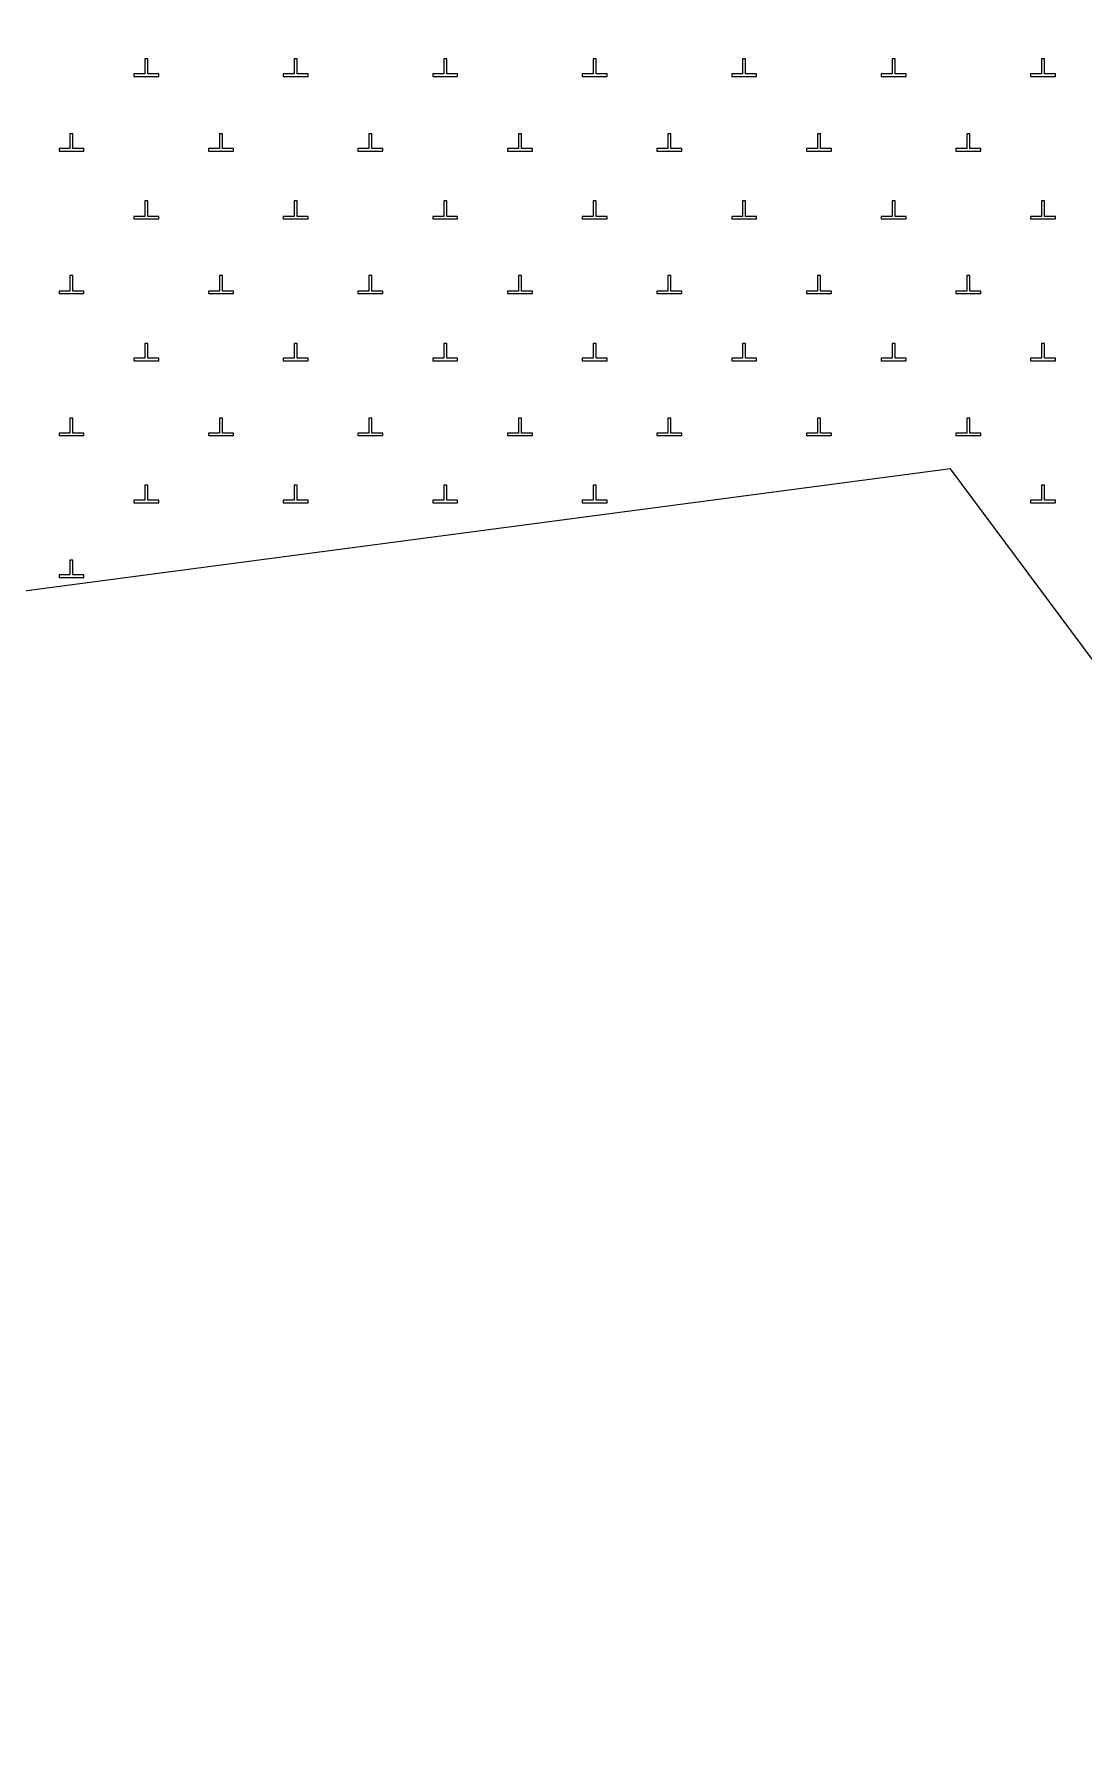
# Model space of a CAD drawing. Extents: x 550890 to 551618, y 1839259 to 1840146.
# Drawn here: x 551406.14 to 551427.21, y 1839971.05 to 1840005.28 of the extents above; entities that cross this region are included whole.
import ezdxf

# ---------------------------------------------------------------- set-up
doc = ezdxf.new("R2010")
doc.units = 0
doc.layers.add('Level 10', color=7, linetype='Continuous')
doc.layers.add('Level 19', color=7, linetype='Continuous')

msp = doc.modelspace()

# ---------------------------------------------------------------- linework, layer by layer
at = {"layer": 'Level 10'}
msp.add_lwpolyline([(551419.93, 1839941.82), (551449.31, 1839963.25), (551424.53, 1839996.55), (551383.5, 1839991.13), (551380.09, 1840000), (551364.14, 1840041.48), (551375.37, 1840077.11), (551380.41, 1840102.63)], dxfattribs=at)
at = {"layer": 'Level 19'}
for p, q in [((551408.42, 1840004.78), (551408.36, 1840004.78)), ((551408.36, 1840004.78), (551408.36, 1840004.48)), ((551408.42, 1840004.48), (551408.42, 1840004.78)), ((551411.42, 1840004.78), (551411.36, 1840004.78)), ((551411.36, 1840004.78), (551411.36, 1840004.48)), ((551411.42, 1840004.48), (551411.42, 1840004.78)), ((551414.42, 1840004.78), (551414.36, 1840004.78)), ((551414.36, 1840004.78), (551414.36, 1840004.48)), ((551414.42, 1840004.48), (551414.42, 1840004.78)), ((551417.42, 1840004.78), (551417.36, 1840004.78)), ((551417.36, 1840004.78), (551417.36, 1840004.48)), ((551417.42, 1840004.48), (551417.42, 1840004.78)), ((551420.42, 1840004.78), (551420.36, 1840004.78)), ((551420.36, 1840004.78), (551420.36, 1840004.48)), ((551420.42, 1840004.48), (551420.42, 1840004.78)), ((551423.42, 1840004.78), (551423.36, 1840004.78)), ((551423.36, 1840004.78), (551423.36, 1840004.48)), ((551423.42, 1840004.48), (551423.42, 1840004.78)), ((551426.42, 1840004.78), (551426.36, 1840004.78)), ((551426.36, 1840004.78), (551426.36, 1840004.48)), ((551426.42, 1840004.48), (551426.42, 1840004.78)), ((551408.36, 1840004.48), (551408.14, 1840004.48)), ((551408.14, 1840004.48), (551408.14, 1840004.43)), ((551408.14, 1840004.43), (551408.64, 1840004.43)), ((551408.64, 1840004.48), (551408.42, 1840004.48)), ((551408.64, 1840004.43), (551408.64, 1840004.48)), ((551411.36, 1840004.48), (551411.14, 1840004.48)), ((551411.14, 1840004.48), (551411.14, 1840004.43)), ((551411.14, 1840004.43), (551411.64, 1840004.43)), ((551411.64, 1840004.48), (551411.42, 1840004.48)), ((551411.64, 1840004.43), (551411.64, 1840004.48)), ((551414.36, 1840004.48), (551414.14, 1840004.48)), ((551414.14, 1840004.48), (551414.14, 1840004.43)), ((551414.14, 1840004.43), (551414.64, 1840004.43)), ((551414.64, 1840004.48), (551414.42, 1840004.48)), ((551414.64, 1840004.43), (551414.64, 1840004.48)), ((551417.36, 1840004.48), (551417.14, 1840004.48)), ((551417.14, 1840004.48), (551417.14, 1840004.43)), ((551417.14, 1840004.43), (551417.64, 1840004.43)), ((551417.64, 1840004.48), (551417.42, 1840004.48)), ((551417.64, 1840004.43), (551417.64, 1840004.48)), ((551420.36, 1840004.48), (551420.14, 1840004.48)), ((551420.14, 1840004.48), (551420.14, 1840004.43)), ((551420.14, 1840004.43), (551420.64, 1840004.43)), ((551420.64, 1840004.48), (551420.42, 1840004.48)), ((551420.64, 1840004.43), (551420.64, 1840004.48)), ((551423.36, 1840004.48), (551423.14, 1840004.48)), ((551423.14, 1840004.48), (551423.14, 1840004.43)), ((551423.14, 1840004.43), (551423.64, 1840004.43)), ((551423.64, 1840004.48), (551423.42, 1840004.48)), ((551423.64, 1840004.43), (551423.64, 1840004.48)), ((551426.36, 1840004.48), (551426.14, 1840004.48)), ((551426.14, 1840004.48), (551426.14, 1840004.43)), ((551426.14, 1840004.43), (551426.64, 1840004.43)), ((551426.64, 1840004.48), (551426.42, 1840004.48)), ((551426.64, 1840004.43), (551426.64, 1840004.48)), ((551406.92, 1840003.28), (551406.86, 1840003.28)), ((551406.86, 1840003.28), (551406.86, 1840002.98)), ((551406.92, 1840002.98), (551406.92, 1840003.28)), ((551409.92, 1840003.28), (551409.86, 1840003.28)), ((551409.86, 1840003.28), (551409.86, 1840002.98)), ((551409.92, 1840002.98), (551409.92, 1840003.28)), ((551412.92, 1840003.28), (551412.86, 1840003.28)), ((551412.86, 1840003.28), (551412.86, 1840002.98)), ((551412.92, 1840002.98), (551412.92, 1840003.28)), ((551415.92, 1840003.28), (551415.86, 1840003.28)), ((551415.86, 1840003.28), (551415.86, 1840002.98)), ((551415.92, 1840002.98), (551415.92, 1840003.28)), ((551418.92, 1840003.28), (551418.86, 1840003.28)), ((551418.86, 1840003.28), (551418.86, 1840002.98)), ((551418.92, 1840002.98), (551418.92, 1840003.28)), ((551421.92, 1840003.28), (551421.86, 1840003.28)), ((551421.86, 1840003.28), (551421.86, 1840002.98)), ((551421.92, 1840002.98), (551421.92, 1840003.28)), ((551424.92, 1840003.28), (551424.86, 1840003.28)), ((551424.86, 1840003.28), (551424.86, 1840002.98)), ((551424.92, 1840002.98), (551424.92, 1840003.28)), ((551406.86, 1840002.98), (551406.64, 1840002.98)), ((551406.64, 1840002.98), (551406.64, 1840002.93)), ((551406.64, 1840002.93), (551407.14, 1840002.93)), ((551407.14, 1840002.98), (551406.92, 1840002.98)), ((551407.14, 1840002.93), (551407.14, 1840002.98)), ((551409.86, 1840002.98), (551409.64, 1840002.98)), ((551409.64, 1840002.98), (551409.64, 1840002.93)), ((551409.64, 1840002.93), (551410.14, 1840002.93)), ((551410.14, 1840002.98), (551409.92, 1840002.98)), ((551410.14, 1840002.93), (551410.14, 1840002.98)), ((551412.86, 1840002.98), (551412.64, 1840002.98)), ((551412.64, 1840002.98), (551412.64, 1840002.93)), ((551412.64, 1840002.93), (551413.14, 1840002.93)), ((551413.14, 1840002.98), (551412.92, 1840002.98)), ((551413.14, 1840002.93), (551413.14, 1840002.98)), ((551415.86, 1840002.98), (551415.64, 1840002.98)), ((551415.64, 1840002.98), (551415.64, 1840002.93)), ((551415.64, 1840002.93), (551416.14, 1840002.93)), ((551416.14, 1840002.98), (551415.92, 1840002.98)), ((551416.14, 1840002.93), (551416.14, 1840002.98)), ((551418.86, 1840002.98), (551418.64, 1840002.98)), ((551418.64, 1840002.98), (551418.64, 1840002.93)), ((551418.64, 1840002.93), (551419.14, 1840002.93)), ((551419.14, 1840002.98), (551418.92, 1840002.98)), ((551419.14, 1840002.93), (551419.14, 1840002.98)), ((551421.86, 1840002.98), (551421.64, 1840002.98)), ((551421.64, 1840002.98), (551421.64, 1840002.93)), ((551421.64, 1840002.93), (551422.14, 1840002.93)), ((551422.14, 1840002.98), (551421.92, 1840002.98)), ((551422.14, 1840002.93), (551422.14, 1840002.98)), ((551424.86, 1840002.98), (551424.64, 1840002.98)), ((551424.64, 1840002.98), (551424.64, 1840002.93)), ((551424.64, 1840002.93), (551425.14, 1840002.93)), ((551425.14, 1840002.98), (551424.92, 1840002.98)), ((551425.14, 1840002.93), (551425.14, 1840002.98)), ((551408.42, 1840001.93), (551408.36, 1840001.93)), ((551408.36, 1840001.93), (551408.36, 1840001.62)), ((551408.42, 1840001.62), (551408.42, 1840001.93)), ((551411.42, 1840001.93), (551411.36, 1840001.93)), ((551411.36, 1840001.93), (551411.36, 1840001.62)), ((551411.42, 1840001.62), (551411.42, 1840001.93)), ((551414.42, 1840001.93), (551414.36, 1840001.93)), ((551414.36, 1840001.93), (551414.36, 1840001.62)), ((551414.42, 1840001.62), (551414.42, 1840001.93)), ((551417.42, 1840001.93), (551417.36, 1840001.93)), ((551417.36, 1840001.93), (551417.36, 1840001.62)), ((551417.42, 1840001.62), (551417.42, 1840001.93)), ((551420.42, 1840001.93), (551420.36, 1840001.93)), ((551420.36, 1840001.93), (551420.36, 1840001.62)), ((551420.42, 1840001.62), (551420.42, 1840001.93)), ((551423.42, 1840001.93), (551423.36, 1840001.93)), ((551423.36, 1840001.93), (551423.36, 1840001.62)), ((551423.42, 1840001.62), (551423.42, 1840001.93)), ((551426.42, 1840001.93), (551426.36, 1840001.93)), ((551426.36, 1840001.93), (551426.36, 1840001.62)), ((551426.42, 1840001.62), (551426.42, 1840001.93)), ((551408.36, 1840001.62), (551408.14, 1840001.62)), ((551408.14, 1840001.62), (551408.14, 1840001.57)), ((551408.14, 1840001.57), (551408.64, 1840001.57)), ((551408.64, 1840001.62), (551408.42, 1840001.62)), ((551408.64, 1840001.57), (551408.64, 1840001.62)), ((551411.36, 1840001.62), (551411.14, 1840001.62)), ((551411.14, 1840001.62), (551411.14, 1840001.57)), ((551411.14, 1840001.57), (551411.64, 1840001.57)), ((551411.64, 1840001.62), (551411.42, 1840001.62)), ((551411.64, 1840001.57), (551411.64, 1840001.62)), ((551414.36, 1840001.62), (551414.14, 1840001.62)), ((551414.14, 1840001.62), (551414.14, 1840001.57)), ((551414.14, 1840001.57), (551414.64, 1840001.57)), ((551414.64, 1840001.62), (551414.42, 1840001.62)), ((551414.64, 1840001.57), (551414.64, 1840001.62)), ((551417.36, 1840001.62), (551417.14, 1840001.62)), ((551417.14, 1840001.62), (551417.14, 1840001.57)), ((551417.14, 1840001.57), (551417.64, 1840001.57)), ((551417.64, 1840001.62), (551417.42, 1840001.62)), ((551417.64, 1840001.57), (551417.64, 1840001.62)), ((551420.36, 1840001.62), (551420.14, 1840001.62)), ((551420.14, 1840001.62), (551420.14, 1840001.57)), ((551420.14, 1840001.57), (551420.64, 1840001.57)), ((551420.64, 1840001.62), (551420.42, 1840001.62)), ((551420.64, 1840001.57), (551420.64, 1840001.62)), ((551423.36, 1840001.62), (551423.14, 1840001.62)), ((551423.14, 1840001.62), (551423.14, 1840001.57)), ((551423.14, 1840001.57), (551423.64, 1840001.57)), ((551423.64, 1840001.62), (551423.42, 1840001.62)), ((551423.64, 1840001.57), (551423.64, 1840001.62)), ((551426.36, 1840001.62), (551426.14, 1840001.62)), ((551426.14, 1840001.62), (551426.14, 1840001.57)), ((551426.14, 1840001.57), (551426.64, 1840001.57)), ((551426.64, 1840001.62), (551426.42, 1840001.62)), ((551426.64, 1840001.57), (551426.64, 1840001.62)), ((551406.86, 1840000.12), (551406.64, 1840000.12)), ((551406.64, 1840000.12), (551406.64, 1840000.07)), ((551406.92, 1840000.43), (551406.86, 1840000.43)), ((551406.86, 1840000.43), (551406.86, 1840000.12)), ((551406.92, 1840000.12), (551406.92, 1840000.43)), ((551407.14, 1840000.12), (551406.92, 1840000.12)), ((551407.14, 1840000.07), (551407.14, 1840000.12)), ((551409.86, 1840000.12), (551409.64, 1840000.12)), ((551409.64, 1840000.12), (551409.64, 1840000.07)), ((551409.92, 1840000.43), (551409.86, 1840000.43)), ((551409.86, 1840000.43), (551409.86, 1840000.12)), ((551409.92, 1840000.12), (551409.92, 1840000.43)), ((551410.14, 1840000.12), (551409.92, 1840000.12)), ((551410.14, 1840000.07), (551410.14, 1840000.12)), ((551412.86, 1840000.12), (551412.64, 1840000.12)), ((551412.64, 1840000.12), (551412.64, 1840000.07)), ((551412.92, 1840000.43), (551412.86, 1840000.43)), ((551412.86, 1840000.43), (551412.86, 1840000.12)), ((551412.92, 1840000.12), (551412.92, 1840000.43)), ((551413.14, 1840000.12), (551412.92, 1840000.12)), ((551413.14, 1840000.07), (551413.14, 1840000.12)), ((551415.86, 1840000.12), (551415.64, 1840000.12)), ((551415.64, 1840000.12), (551415.64, 1840000.07)), ((551415.92, 1840000.43), (551415.86, 1840000.43)), ((551415.86, 1840000.43), (551415.86, 1840000.12)), ((551415.92, 1840000.12), (551415.92, 1840000.43)), ((551416.14, 1840000.12), (551415.92, 1840000.12)), ((551416.14, 1840000.07), (551416.14, 1840000.12)), ((551418.86, 1840000.12), (551418.64, 1840000.12)), ((551418.64, 1840000.12), (551418.64, 1840000.07)), ((551418.92, 1840000.43), (551418.86, 1840000.43)), ((551418.86, 1840000.43), (551418.86, 1840000.12)), ((551418.92, 1840000.12), (551418.92, 1840000.43)), ((551419.14, 1840000.12), (551418.92, 1840000.12)), ((551419.14, 1840000.07), (551419.14, 1840000.12)), ((551421.86, 1840000.12), (551421.64, 1840000.12)), ((551421.64, 1840000.12), (551421.64, 1840000.07)), ((551421.92, 1840000.43), (551421.86, 1840000.43)), ((551421.86, 1840000.43), (551421.86, 1840000.12)), ((551421.92, 1840000.12), (551421.92, 1840000.43)), ((551422.14, 1840000.12), (551421.92, 1840000.12)), ((551422.14, 1840000.07), (551422.14, 1840000.12)), ((551424.86, 1840000.12), (551424.64, 1840000.12)), ((551424.64, 1840000.12), (551424.64, 1840000.07)), ((551424.92, 1840000.43), (551424.86, 1840000.43)), ((551424.86, 1840000.43), (551424.86, 1840000.12)), ((551424.92, 1840000.12), (551424.92, 1840000.43)), ((551425.14, 1840000.12), (551424.92, 1840000.12)), ((551425.14, 1840000.07), (551425.14, 1840000.12)), ((551406.64, 1840000.07), (551407.14, 1840000.07)), ((551409.64, 1840000.07), (551410.14, 1840000.07)), ((551412.64, 1840000.07), (551413.14, 1840000.07)), ((551415.64, 1840000.07), (551416.14, 1840000.07)), ((551418.64, 1840000.07), (551419.14, 1840000.07)), ((551421.64, 1840000.07), (551422.14, 1840000.07)), ((551424.64, 1840000.07), (551425.14, 1840000.07)), ((551408.36, 1839998.77), (551408.14, 1839998.77)), ((551408.14, 1839998.77), (551408.14, 1839998.72)), ((551408.42, 1839999.07), (551408.36, 1839999.07)), ((551408.36, 1839999.07), (551408.36, 1839998.77)), ((551408.42, 1839998.77), (551408.42, 1839999.07)), ((551408.64, 1839998.77), (551408.42, 1839998.77)), ((551408.64, 1839998.72), (551408.64, 1839998.77)), ((551411.36, 1839998.77), (551411.14, 1839998.77)), ((551411.14, 1839998.77), (551411.14, 1839998.72)), ((551411.42, 1839999.07), (551411.36, 1839999.07)), ((551411.36, 1839999.07), (551411.36, 1839998.77)), ((551411.42, 1839998.77), (551411.42, 1839999.07)), ((551411.64, 1839998.77), (551411.42, 1839998.77)), ((551411.64, 1839998.72), (551411.64, 1839998.77)), ((551414.36, 1839998.77), (551414.14, 1839998.77)), ((551414.14, 1839998.77), (551414.14, 1839998.72)), ((551414.42, 1839999.07), (551414.36, 1839999.07)), ((551414.36, 1839999.07), (551414.36, 1839998.77)), ((551414.42, 1839998.77), (551414.42, 1839999.07)), ((551414.64, 1839998.77), (551414.42, 1839998.77)), ((551414.64, 1839998.72), (551414.64, 1839998.77)), ((551417.36, 1839998.77), (551417.14, 1839998.77)), ((551417.14, 1839998.77), (551417.14, 1839998.72)), ((551417.42, 1839999.07), (551417.36, 1839999.07)), ((551417.36, 1839999.07), (551417.36, 1839998.77)), ((551417.42, 1839998.77), (551417.42, 1839999.07)), ((551417.64, 1839998.77), (551417.42, 1839998.77)), ((551417.64, 1839998.72), (551417.64, 1839998.77)), ((551420.36, 1839998.77), (551420.14, 1839998.77)), ((551420.14, 1839998.77), (551420.14, 1839998.72)), ((551420.42, 1839999.07), (551420.36, 1839999.07)), ((551420.36, 1839999.07), (551420.36, 1839998.77)), ((551420.42, 1839998.77), (551420.42, 1839999.07)), ((551420.64, 1839998.77), (551420.42, 1839998.77)), ((551420.64, 1839998.72), (551420.64, 1839998.77)), ((551423.36, 1839998.77), (551423.14, 1839998.77)), ((551423.14, 1839998.77), (551423.14, 1839998.72)), ((551423.42, 1839999.07), (551423.36, 1839999.07)), ((551423.36, 1839999.07), (551423.36, 1839998.77)), ((551423.42, 1839998.77), (551423.42, 1839999.07)), ((551423.64, 1839998.77), (551423.42, 1839998.77)), ((551423.64, 1839998.72), (551423.64, 1839998.77)), ((551426.36, 1839998.77), (551426.14, 1839998.77)), ((551426.14, 1839998.77), (551426.14, 1839998.72)), ((551426.42, 1839999.07), (551426.36, 1839999.07)), ((551426.36, 1839999.07), (551426.36, 1839998.77)), ((551426.42, 1839998.77), (551426.42, 1839999.07)), ((551426.64, 1839998.77), (551426.42, 1839998.77)), ((551426.64, 1839998.72), (551426.64, 1839998.77)), ((551408.14, 1839998.72), (551408.64, 1839998.72)), ((551411.14, 1839998.72), (551411.64, 1839998.72)), ((551414.14, 1839998.72), (551414.64, 1839998.72)), ((551417.14, 1839998.72), (551417.64, 1839998.72)), ((551420.14, 1839998.72), (551420.64, 1839998.72)), ((551423.14, 1839998.72), (551423.64, 1839998.72)), ((551426.14, 1839998.72), (551426.64, 1839998.72)), ((551406.92, 1839997.57), (551406.86, 1839997.57)), ((551406.86, 1839997.57), (551406.86, 1839997.27)), ((551406.92, 1839997.27), (551406.92, 1839997.57)), ((551409.92, 1839997.57), (551409.86, 1839997.57)), ((551409.86, 1839997.57), (551409.86, 1839997.27)), ((551409.92, 1839997.27), (551409.92, 1839997.57)), ((551412.92, 1839997.57), (551412.86, 1839997.57)), ((551412.86, 1839997.57), (551412.86, 1839997.27)), ((551412.92, 1839997.27), (551412.92, 1839997.57)), ((551415.92, 1839997.57), (551415.86, 1839997.57)), ((551415.86, 1839997.57), (551415.86, 1839997.27)), ((551415.92, 1839997.27), (551415.92, 1839997.57)), ((551418.92, 1839997.57), (551418.86, 1839997.57)), ((551418.86, 1839997.57), (551418.86, 1839997.27)), ((551418.92, 1839997.27), (551418.92, 1839997.57)), ((551421.92, 1839997.57), (551421.86, 1839997.57)), ((551421.86, 1839997.57), (551421.86, 1839997.27)), ((551421.92, 1839997.27), (551421.92, 1839997.57)), ((551424.92, 1839997.57), (551424.86, 1839997.57)), ((551424.86, 1839997.57), (551424.86, 1839997.27)), ((551424.92, 1839997.27), (551424.92, 1839997.57)), ((551406.86, 1839997.27), (551406.64, 1839997.27)), ((551406.64, 1839997.27), (551406.64, 1839997.22)), ((551406.64, 1839997.22), (551407.14, 1839997.22)), ((551407.14, 1839997.27), (551406.92, 1839997.27)), ((551407.14, 1839997.22), (551407.14, 1839997.27)), ((551409.86, 1839997.27), (551409.64, 1839997.27)), ((551409.64, 1839997.27), (551409.64, 1839997.22)), ((551409.64, 1839997.22), (551410.14, 1839997.22)), ((551410.14, 1839997.27), (551409.92, 1839997.27)), ((551410.14, 1839997.22), (551410.14, 1839997.27)), ((551412.86, 1839997.27), (551412.64, 1839997.27)), ((551412.64, 1839997.27), (551412.64, 1839997.22)), ((551412.64, 1839997.22), (551413.14, 1839997.22)), ((551413.14, 1839997.27), (551412.92, 1839997.27)), ((551413.14, 1839997.22), (551413.14, 1839997.27)), ((551415.86, 1839997.27), (551415.64, 1839997.27)), ((551415.64, 1839997.27), (551415.64, 1839997.22)), ((551415.64, 1839997.22), (551416.14, 1839997.22)), ((551416.14, 1839997.27), (551415.92, 1839997.27)), ((551416.14, 1839997.22), (551416.14, 1839997.27)), ((551418.86, 1839997.27), (551418.64, 1839997.27)), ((551418.64, 1839997.27), (551418.64, 1839997.22)), ((551418.64, 1839997.22), (551419.14, 1839997.22)), ((551419.14, 1839997.27), (551418.92, 1839997.27)), ((551419.14, 1839997.22), (551419.14, 1839997.27)), ((551421.86, 1839997.27), (551421.64, 1839997.27)), ((551421.64, 1839997.27), (551421.64, 1839997.22)), ((551421.64, 1839997.22), (551422.14, 1839997.22)), ((551422.14, 1839997.27), (551421.92, 1839997.27)), ((551422.14, 1839997.22), (551422.14, 1839997.27)), ((551424.86, 1839997.27), (551424.64, 1839997.27)), ((551424.64, 1839997.27), (551424.64, 1839997.22)), ((551424.64, 1839997.22), (551425.14, 1839997.22)), ((551425.14, 1839997.27), (551424.92, 1839997.27)), ((551425.14, 1839997.22), (551425.14, 1839997.27)), ((551408.42, 1839996.22), (551408.36, 1839996.22)), ((551408.36, 1839996.22), (551408.36, 1839995.92)), ((551408.42, 1839995.92), (551408.42, 1839996.22)), ((551411.42, 1839996.22), (551411.36, 1839996.22)), ((551411.36, 1839996.22), (551411.36, 1839995.92)), ((551411.42, 1839995.92), (551411.42, 1839996.22)), ((551414.42, 1839996.22), (551414.36, 1839996.22)), ((551414.36, 1839996.22), (551414.36, 1839995.92)), ((551414.42, 1839995.92), (551414.42, 1839996.22)), ((551417.42, 1839996.22), (551417.36, 1839996.22)), ((551417.36, 1839996.22), (551417.36, 1839995.92)), ((551417.42, 1839995.92), (551417.42, 1839996.22)), ((551426.42, 1839996.22), (551426.36, 1839996.22)), ((551426.36, 1839996.22), (551426.36, 1839995.92)), ((551426.42, 1839995.92), (551426.42, 1839996.22)), ((551408.36, 1839995.92), (551408.14, 1839995.92)), ((551408.14, 1839995.92), (551408.14, 1839995.87)), ((551408.14, 1839995.87), (551408.64, 1839995.87)), ((551408.64, 1839995.92), (551408.42, 1839995.92)), ((551408.64, 1839995.87), (551408.64, 1839995.92)), ((551411.36, 1839995.92), (551411.14, 1839995.92)), ((551411.14, 1839995.92), (551411.14, 1839995.87)), ((551411.14, 1839995.87), (551411.64, 1839995.87)), ((551411.64, 1839995.92), (551411.42, 1839995.92)), ((551411.64, 1839995.87), (551411.64, 1839995.92)), ((551414.36, 1839995.92), (551414.14, 1839995.92)), ((551414.14, 1839995.92), (551414.14, 1839995.87)), ((551414.14, 1839995.87), (551414.64, 1839995.87)), ((551414.64, 1839995.92), (551414.42, 1839995.92)), ((551414.64, 1839995.87), (551414.64, 1839995.92)), ((551417.36, 1839995.92), (551417.14, 1839995.92)), ((551417.14, 1839995.92), (551417.14, 1839995.87)), ((551417.14, 1839995.87), (551417.64, 1839995.87)), ((551417.64, 1839995.92), (551417.42, 1839995.92)), ((551417.64, 1839995.87), (551417.64, 1839995.92)), ((551426.36, 1839995.92), (551426.14, 1839995.92)), ((551426.14, 1839995.92), (551426.14, 1839995.87)), ((551426.14, 1839995.87), (551426.64, 1839995.87)), ((551426.64, 1839995.92), (551426.42, 1839995.92)), ((551426.64, 1839995.87), (551426.64, 1839995.92)), ((551406.92, 1839994.72), (551406.86, 1839994.72)), ((551406.86, 1839994.72), (551406.86, 1839994.42)), ((551406.92, 1839994.42), (551406.92, 1839994.72)), ((551406.86, 1839994.42), (551406.64, 1839994.42)), ((551406.64, 1839994.42), (551406.64, 1839994.37)), ((551406.64, 1839994.37), (551407.14, 1839994.37)), ((551407.14, 1839994.42), (551406.92, 1839994.42)), ((551407.14, 1839994.37), (551407.14, 1839994.42))]:
    msp.add_line(p, q, dxfattribs=at)

doc.saveas('drawing.dxf')
